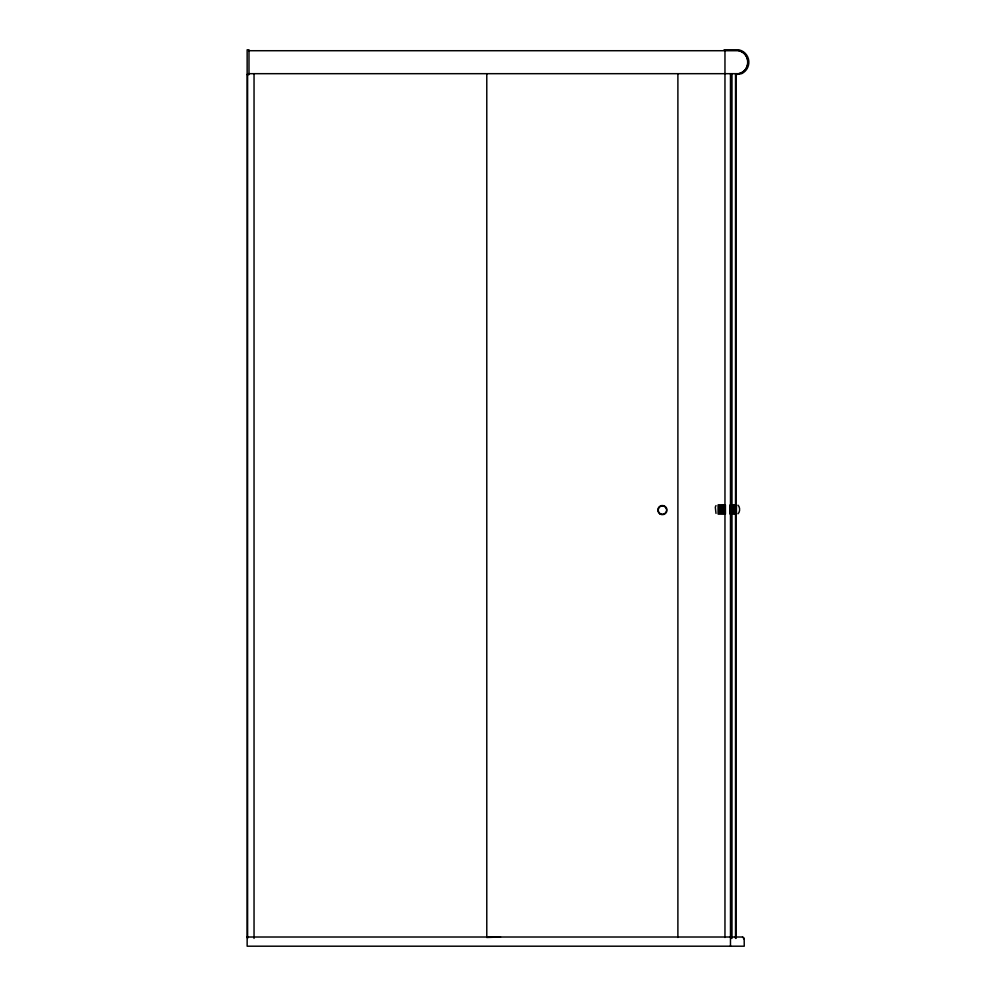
<?xml version="1.0" encoding="UTF-8"?>
<svg xmlns="http://www.w3.org/2000/svg" width="996" height="996" viewBox="0 0 996 996"><rect width="100%" height="100%" fill="white"/><g stroke="black" fill="none" stroke-linecap="round" stroke-linejoin="round"><path stroke-width="1.49" d="M715.987 505.557L715.315 507.188L715.987 513.401M738.048 513.762C740.153 511.795 740.153 507.163 738.048 505.196M248.527 73.679L738.746 73.679C750.648 71.6 750.648 52.788 738.746 50.721L248.701 50.721M724.042 49.8L738.895 49.8L741.634 50.746A12.687 12.687 0 0 1 741.634 73.654L735.92 74.6M247.145 74.6L248.988 74.6L248.988 49.8L247.145 49.8L247.145 946.2L744.249 946.2L744.174 938.718L742.555 937.099M247.145 937.012L741.958 937.012A2.291 2.291 0 0 1 744.249 939.315M736.442 504.885L736.442 514.073M735.982 73.679L735.982 506.055M735.982 513.824L735.982 938.419M735.521 73.679L735.521 938.419M734.612 504.885L734.612 514.073M733.691 504.885L733.691 514.073M732.77 504.885L732.77 514.073M731.848 73.679L731.848 938.419M731.388 73.679L731.388 506.055M731.388 513.824L731.388 938.419M730.94 504.885L730.94 514.073M730.479 73.679L730.479 946.2M730.018 504.885L730.018 514.073M725.424 504.885L725.424 514.073M724.963 50.721L724.963 937.51M724.503 504.885L724.503 514.073M723.582 504.885L723.582 514.073M722.673 504.885L722.673 514.073M721.751 504.885L721.751 514.073M720.83 504.885L720.83 514.073M719.909 504.885L719.909 514.073M719 504.885L719 514.073M718.079 504.885L718.079 514.073M677.89 73.829L677.89 937.497M500.552 937.012L486.783 937.473L486.783 73.829M254.042 73.679L254.042 938.419M247.606 73.679L247.606 938.419M738.746 50.721A11.765 11.765 0 0 1 738.746 73.679M666.486 510.624A4.133 4.133 0 0 1 665.975 512.143M665.664 512.591A4.133 4.133 0 0 1 662.925 514.173M661.854 514.173A4.133 4.133 0 0 1 659.115 512.591M658.817 512.143A4.133 4.133 0 0 1 658.817 508.01M659.115 507.562A4.133 4.133 0 0 1 659.875 506.802M660.323 506.503A4.133 4.133 0 0 1 664.457 506.503M664.905 506.802A4.133 4.133 0 0 1 665.664 507.562M665.975 508.01A4.133 4.133 0 0 1 666.486 509.541M660.099 514.061A4.594 4.594 0 0 0 666.984 510.077A4.594 4.594 0 0 0 660.099 506.105A4.594 4.594 0 0 0 660.099 514.061"/></g></svg>
